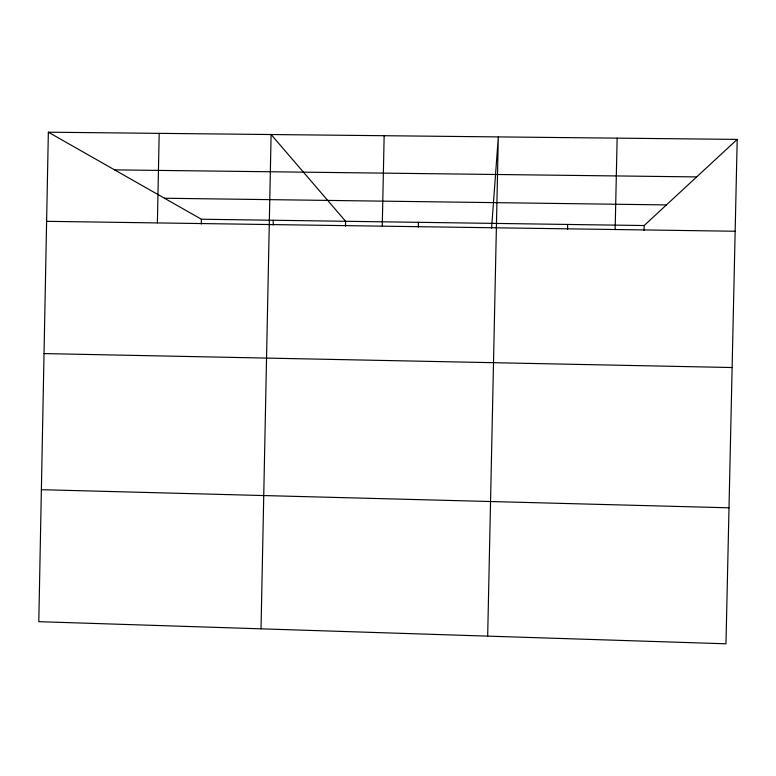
<?xml version="1.0" encoding="UTF-8"?>
<svg xmlns="http://www.w3.org/2000/svg" width="776" height="776" viewBox="0 0 776 776"><rect width="100%" height="100%" fill="white"/><g stroke="black" fill="none" stroke-linecap="round" stroke-linejoin="round"><path stroke-width="1.16" d="M48.355 132.201L38.8 621.673L725.977 643.799L737.2 139.399L48.355 132.201L201.382 219.23L644.148 225.535L737.2 139.399M157.392 222.916L159.187 133.356M201.285 224.021L201.382 219.23M261.027 628.832L271.105 134.529L345.611 221.286L345.514 226.107M273.171 225.059L273.268 220.258M382.258 226.155L384.149 135.713M418.312 227.155L418.419 222.324M491.586 228.115L498.318 136.906L487.677 636.126M567.566 229.211L567.663 224.439M615.155 229.512L617.143 138.147M644.051 230.317L644.148 225.535M114.596 169.876L696.673 176.909M164.473 198.239L666.409 204.922M46.618 221.325L735.153 231.248M44.028 353.575L732.127 367.533M41.38 489.695L729.003 507.805"/></g></svg>
